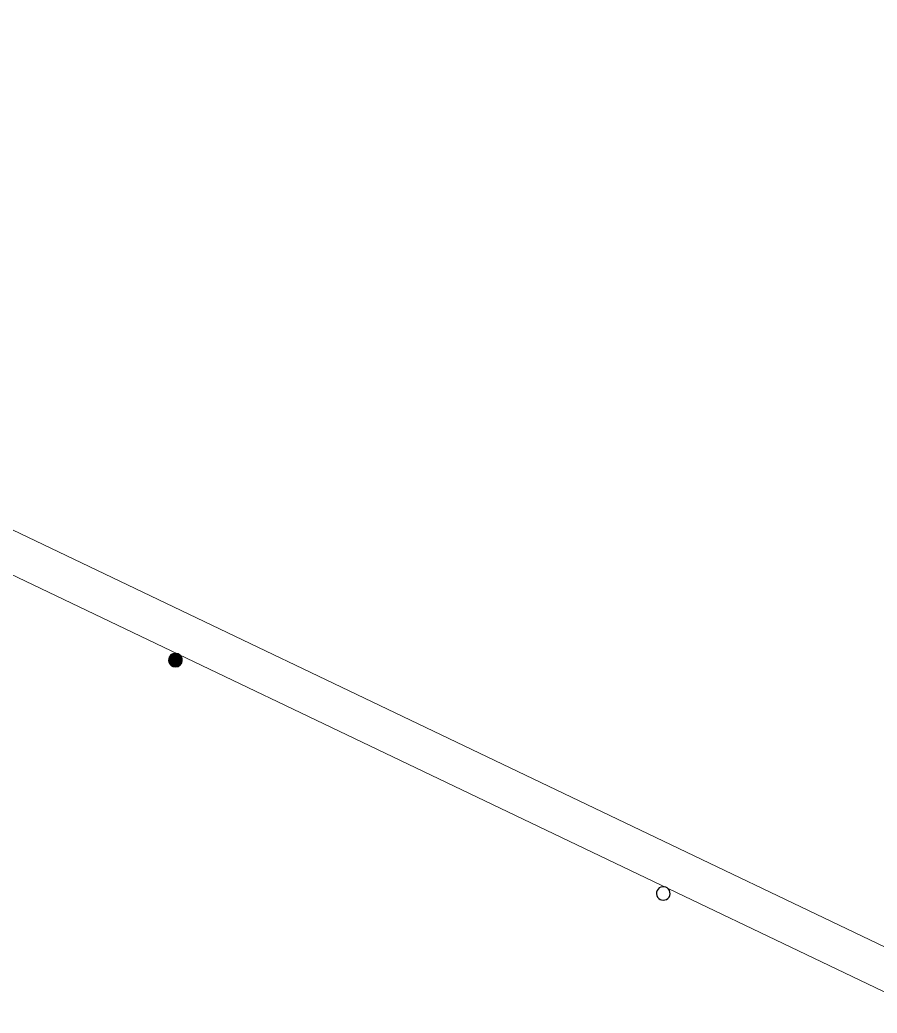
# Model space of a CAD drawing. Header units: centimetres. Extents: x 402 to 3875, y 442 to 2267.
# Drawn here: x 1624 to 1941, y 1354.6 to 1721.9 of the extents above; entities that cross this region are included whole.
import ezdxf

# ---------------------------------------------------------------- set-up
doc = ezdxf.new("R2010")
doc.units = ezdxf.units.CM
doc.layers.add('Columns of the Existing Mesh Walls', color=250, linetype='Continuous')

# ---------------------------------------------------------------- blocks, each defined once
blk = doc.blocks.new('Group_1')
at = {"layer": 'Columns of the Existing Mesh Walls', "lineweight": 20}
for p, q in [((652.96, 1281.76), (653.39, 1281.99)), ((652.96, 1281.76, 190), (653.39, 1281.99)), ((652.96, 1281.76, 190), (653.39, 1281.99, 190)), ((653.44, 1282.01), (653.27, 1281.93)), ((653.39, 1281.99), (654.35, 1282.18)), ((653.39, 1281.99, 190), (654.35, 1282.18)), ((653.39, 1281.99, 190), (654.35, 1282.18, 190)), ((653.39, 1281.99), (653.39, 1281.99, 190)), ((653.61, 1282.07), (653.44, 1282.01)), ((653.79, 1282.12), (653.61, 1282.07)), ((653.98, 1282.15), (653.79, 1282.12)), ((654.16, 1282.17), (653.98, 1282.15)), ((654.35, 1282.18), (654.16, 1282.17)), ((654.54, 1282.17), (654.35, 1282.18)), ((654.35, 1282.18), (655.31, 1281.99)), ((654.35, 1282.18), (654.35, 1282.18, 190)), ((654.35, 1282.18, 190), (655.31, 1281.99)), ((654.35, 1282.18, 190), (655.31, 1281.99, 190)), ((654.72, 1282.15), (654.54, 1282.17)), ((654.91, 1282.12), (654.72, 1282.15)), ((655.09, 1282.07), (654.91, 1282.12)), ((655.26, 1282.01), (655.09, 1282.07)), ((655.44, 1281.93), (655.26, 1282.01)), ((655.31, 1281.99), (655.74, 1281.76)), ((655.31, 1281.99), (655.31, 1281.99, 190)), ((655.31, 1281.99, 190), (655.74, 1281.76)), ((655.31, 1281.99, 190), (655.74, 1281.76, 190)), ((651.85, 1279.68), (652.04, 1280.64)), ((651.85, 1279.68, 190), (652.04, 1280.64)), ((651.85, 1279.68, 190), (652.04, 1280.64, 190)), ((651.86, 1279.87), (651.85, 1279.68)), ((651.85, 1279.68), (651.86, 1279.49)), ((652.04, 1278.72), (651.85, 1279.68)), ((652.04, 1278.72, 190), (651.85, 1279.68)), ((651.85, 1279.68), (651.85, 1279.68, 190)), ((652.04, 1278.72, 190), (651.85, 1279.68, 190)), ((651.88, 1280.05), (651.86, 1279.87)), ((651.86, 1279.49), (651.88, 1279.31)), ((651.91, 1280.24), (651.88, 1280.05)), ((651.88, 1279.31), (651.91, 1279.12)), ((651.96, 1280.42), (651.91, 1280.24)), ((651.91, 1279.12), (651.96, 1278.94)), ((652.02, 1280.59), (651.96, 1280.42)), ((651.96, 1278.94), (652.02, 1278.77)), ((652.1, 1280.76), (652.02, 1280.59)), ((652.02, 1278.77), (652.1, 1278.6)), ((652.04, 1280.64), (652.27, 1281.07)), ((652.04, 1280.64, 190), (652.27, 1281.07)), ((652.04, 1280.64, 190), (652.27, 1281.07, 190)), ((652.04, 1280.64), (652.04, 1280.64, 190)), ((652.27, 1278.29), (652.04, 1278.72)), ((652.27, 1278.29, 190), (652.04, 1278.72)), ((652.04, 1278.72), (652.04, 1278.72, 190)), ((652.27, 1278.29, 190), (652.04, 1278.72, 190)), ((652.19, 1280.93), (652.1, 1280.76)), ((652.1, 1278.6), (652.19, 1278.43)), ((652.28, 1281.09), (652.19, 1280.93)), ((652.19, 1278.43), (652.28, 1278.27)), ((652.27, 1281.07), (652.58, 1281.45)), ((652.27, 1281.07, 190), (652.58, 1281.45)), ((652.27, 1281.07, 190), (652.58, 1281.45, 190)), ((652.27, 1281.07), (652.27, 1281.07, 190)), ((652.4, 1281.24), (652.28, 1281.09)), ((652.52, 1281.38), (652.4, 1281.24)), ((652.65, 1281.51), (652.52, 1281.38)), ((652.58, 1281.45), (652.96, 1281.76)), ((652.58, 1281.45, 190), (652.96, 1281.76)), ((652.58, 1281.45, 190), (652.96, 1281.76, 190)), ((652.58, 1281.45), (652.58, 1281.45, 190)), ((652.79, 1281.63), (652.65, 1281.51)), ((652.94, 1281.75), (652.79, 1281.63)), ((653.1, 1281.84), (652.94, 1281.75)), ((652.96, 1281.76), (652.96, 1281.76, 190)), ((653.27, 1281.93), (653.1, 1281.84)), ((655.6, 1281.84), (655.44, 1281.93)), ((655.76, 1281.75), (655.6, 1281.84)), ((655.74, 1281.76), (656.12, 1281.45)), ((655.74, 1281.76), (655.74, 1281.76, 190)), ((655.74, 1281.76, 190), (656.12, 1281.45)), ((655.74, 1281.76, 190), (656.12, 1281.45, 190)), ((655.91, 1281.63), (655.76, 1281.75)), ((656.05, 1281.51), (655.91, 1281.63)), ((656.18, 1281.38), (656.05, 1281.51)), ((656.12, 1281.45), (656.43, 1281.07)), ((656.12, 1281.45), (656.12, 1281.45, 190)), ((656.12, 1281.45, 190), (656.43, 1281.07)), ((656.12, 1281.45, 190), (656.43, 1281.07, 190)), ((656.31, 1281.24), (656.18, 1281.38)), ((656.42, 1281.09), (656.31, 1281.24)), ((656.52, 1280.93), (656.42, 1281.09)), ((656.42, 1278.27), (656.52, 1278.43)), ((656.43, 1281.07), (656.66, 1280.64)), ((656.43, 1281.07), (656.43, 1281.07, 190)), ((656.43, 1281.07, 190), (656.66, 1280.64)), ((656.43, 1281.07, 190), (656.66, 1280.64, 190)), ((656.66, 1278.72), (656.43, 1278.29)), ((656.66, 1278.72, 190), (656.43, 1278.29)), ((656.66, 1278.72, 190), (656.43, 1278.29, 190)), ((656.6, 1280.76), (656.52, 1280.93)), ((656.52, 1278.43), (656.6, 1278.6)), ((656.68, 1280.59), (656.6, 1280.76)), ((656.6, 1278.6), (656.68, 1278.77)), ((656.66, 1280.64), (656.85, 1279.68)), ((656.66, 1280.64), (656.66, 1280.64, 190)), ((656.66, 1280.64, 190), (656.85, 1279.68)), ((656.66, 1280.64, 190), (656.85, 1279.68, 190)), ((656.85, 1279.68), (656.66, 1278.72)), ((656.85, 1279.68, 190), (656.66, 1278.72)), ((656.85, 1279.68, 190), (656.66, 1278.72, 190)), ((656.66, 1278.72), (656.66, 1278.72, 190)), ((656.74, 1280.42), (656.68, 1280.59)), ((656.68, 1278.77), (656.74, 1278.94)), ((656.79, 1280.24), (656.74, 1280.42)), ((656.74, 1278.94), (656.79, 1279.12)), ((656.82, 1280.05), (656.79, 1280.24)), ((656.79, 1279.12), (656.82, 1279.31)), ((656.84, 1279.87), (656.82, 1280.05)), ((656.82, 1279.31), (656.84, 1279.49)), ((656.85, 1279.68), (656.84, 1279.87)), ((656.84, 1279.49), (656.85, 1279.68)), ((656.85, 1279.68), (656.85, 1279.68, 190)), ((652.58, 1277.91), (652.27, 1278.29)), ((652.58, 1277.91, 190), (652.27, 1278.29)), ((652.27, 1278.29), (652.27, 1278.29, 190)), ((652.58, 1277.91, 190), (652.27, 1278.29, 190)), ((652.28, 1278.27), (652.4, 1278.12)), ((652.4, 1278.12), (652.52, 1277.98)), ((652.52, 1277.98), (652.65, 1277.85)), ((652.96, 1277.6), (652.58, 1277.91)), ((652.58, 1277.91), (652.58, 1277.91, 190)), ((652.96, 1277.6, 190), (652.58, 1277.91)), ((652.96, 1277.6, 190), (652.58, 1277.91, 190)), ((652.65, 1277.85), (652.79, 1277.73)), ((652.79, 1277.73), (652.94, 1277.61)), ((652.94, 1277.61), (653.1, 1277.51)), ((653.39, 1277.37), (652.96, 1277.6)), ((653.39, 1277.37, 190), (652.96, 1277.6)), ((652.96, 1277.6), (652.96, 1277.6, 190)), ((653.39, 1277.37, 190), (652.96, 1277.6, 190)), ((653.1, 1277.51), (653.27, 1277.43)), ((653.27, 1277.43), (653.44, 1277.35)), ((654.35, 1277.18), (653.39, 1277.37)), ((654.35, 1277.18, 190), (653.39, 1277.37)), ((653.39, 1277.37), (653.39, 1277.37, 190)), ((654.35, 1277.18, 190), (653.39, 1277.37, 190)), ((653.44, 1277.35), (653.61, 1277.29)), ((653.61, 1277.29), (653.79, 1277.24)), ((653.79, 1277.24), (653.98, 1277.21)), ((653.98, 1277.21), (654.16, 1277.19)), ((654.16, 1277.19), (654.35, 1277.18)), ((655.31, 1277.37), (654.35, 1277.18)), ((655.31, 1277.37, 190), (654.35, 1277.18)), ((655.31, 1277.37, 190), (654.35, 1277.18, 190)), ((654.35, 1277.18), (654.54, 1277.19)), ((654.35, 1277.18), (654.35, 1277.18, 190)), ((654.54, 1277.19), (654.72, 1277.21)), ((654.72, 1277.21), (654.91, 1277.24)), ((654.91, 1277.24), (655.09, 1277.29)), ((655.09, 1277.29), (655.26, 1277.35)), ((655.26, 1277.35), (655.44, 1277.43)), ((655.74, 1277.6), (655.31, 1277.37)), ((655.74, 1277.6, 190), (655.31, 1277.37)), ((655.74, 1277.6, 190), (655.31, 1277.37, 190)), ((655.31, 1277.37), (655.31, 1277.37, 190)), ((655.44, 1277.43), (655.6, 1277.51)), ((655.6, 1277.51), (655.76, 1277.61)), ((656.12, 1277.91), (655.74, 1277.6)), ((656.12, 1277.91, 190), (655.74, 1277.6)), ((656.12, 1277.91, 190), (655.74, 1277.6, 190)), ((655.74, 1277.6), (655.74, 1277.6, 190)), ((655.76, 1277.61), (655.91, 1277.73)), ((655.91, 1277.73), (656.05, 1277.85)), ((656.05, 1277.85), (656.18, 1277.98)), ((656.43, 1278.29), (656.12, 1277.91)), ((656.43, 1278.29, 190), (656.12, 1277.91)), ((656.43, 1278.29, 190), (656.12, 1277.91, 190)), ((656.12, 1277.91), (656.12, 1277.91, 190)), ((656.18, 1277.98), (656.31, 1278.12)), ((656.31, 1278.12), (656.42, 1278.27)), ((656.43, 1278.29), (656.43, 1278.29, 190))]:
    blk.add_line(p, q, dxfattribs=at)
at = {"layer": 'Columns of the Existing Mesh Walls', "color": 250, "lineweight": 20}
for points in [[(1683.97, 3473.09, 0), (36.01, 27.35, 0)], [(1697.51, 3466.62, 0), (49.55, 20.88, 0)]]:
    blk.add_polyline3d(points, dxfattribs=at)
at = {"layer": 'Columns of the Existing Mesh Walls', "lineweight": 25}
blk.add_polyline3d([(743.14, 1460.11, 0), (743.06, 1460.73, 0), (742.83, 1461.31, 0), (742.46, 1461.82, 0), (741.98, 1462.22, 0), (741.41, 1462.48, 0), (740.8, 1462.6, 0), (740.17, 1462.56, 0), (739.58, 1462.37, 0), (739.05, 1462.03, 0), (738.62, 1461.58, 0), (738.32, 1461.03, 0), (738.16, 1460.42, 0), (738.16, 1459.79, 0), (738.32, 1459.19, 0), (738.62, 1458.64, 0), (739.05, 1458.18, 0), (739.58, 1457.84, 0), (740.17, 1457.65, 0), (740.8, 1457.61, 0), (741.41, 1457.73, 0), (741.98, 1458, 0), (742.46, 1458.4, 0), (742.83, 1458.9, 0), (743.06, 1459.48, 0), (743.14, 1460.11, 0)], close=True, dxfattribs=at)
at = {"layer": 'Columns of the Existing Mesh Walls', "lineweight": 20}
blk.add_polyline3d([(656.85, 1279.68, 0), (656.77, 1280.3, 0), (656.54, 1280.88, 0), (656.17, 1281.39, 0), (655.69, 1281.79, 0), (655.12, 1282.06, 0), (654.51, 1282.17, 0), (653.88, 1282.14, 0), (653.29, 1281.94, 0), (652.76, 1281.61, 0), (652.33, 1281.15, 0), (652.03, 1280.6, 0), (651.87, 1279.99, 0), (651.87, 1279.37, 0), (652.03, 1278.76, 0), (652.33, 1278.21, 0), (652.76, 1277.75, 0), (653.29, 1277.42, 0), (653.88, 1277.22, 0), (654.51, 1277.18, 0), (655.12, 1277.3, 0), (655.69, 1277.57, 0), (656.17, 1277.97, 0), (656.54, 1278.48, 0), (656.77, 1279.06, 0), (656.85, 1279.68, 0)], close=True, dxfattribs=at)
mesh = blk.add_polyface(dxfattribs=at)
corners = [(651.86, 1279.49), (651.86, 1279.87), (651.85, 1279.68), (651.88, 1279.31), (651.88, 1280.05), (651.91, 1279.12), (651.91, 1280.24), (651.96, 1278.94), (651.96, 1280.42), (652.02, 1278.77), (652.02, 1280.59), (652.1, 1278.6), (652.1, 1280.76), (652.19, 1278.43), (652.19, 1280.93), (652.28, 1278.27), (652.28, 1281.09), (652.4, 1278.12), (652.4, 1281.24), (652.52, 1277.98), (652.52, 1281.38), (652.65, 1277.85), (652.65, 1281.51), (652.79, 1277.73), (652.79, 1281.63), (652.94, 1277.61), (652.94, 1281.75), (653.1, 1277.51), (653.1, 1281.84), (653.27, 1277.43), (653.27, 1281.93), (653.44, 1277.35), (653.44, 1282.01), (653.61, 1277.29), (653.61, 1282.07), (653.79, 1277.24), (653.79, 1282.12), (653.98, 1277.21), (653.98, 1282.15), (654.16, 1277.19), (654.16, 1282.17), (654.35, 1277.18), (654.35, 1282.18), (654.54, 1277.19), (654.54, 1282.17), (654.72, 1277.21), (654.72, 1282.15), (654.91, 1277.24), (654.91, 1282.12), (655.09, 1277.29), (655.09, 1282.07), (655.26, 1277.35), (655.26, 1282.01), (655.44, 1277.43), (655.44, 1281.93), (655.6, 1277.51), (655.6, 1281.84), (655.76, 1277.61), (655.76, 1281.75), (655.91, 1277.73), (655.91, 1281.63), (656.05, 1277.85), (656.05, 1281.51), (656.18, 1277.98), (656.18, 1281.38), (656.31, 1278.12), (656.31, 1281.24), (656.42, 1278.27), (656.42, 1281.09), (656.52, 1278.43), (656.52, 1280.93), (656.6, 1278.6), (656.6, 1280.76), (656.68, 1278.77), (656.68, 1280.59), (656.74, 1278.94), (656.74, 1280.42), (656.79, 1279.12), (656.79, 1280.24), (656.82, 1279.31), (656.82, 1280.05), (656.84, 1279.49), (656.84, 1279.87), (656.85, 1279.68)]
mesh.append_faces([[corners[k] for k in face] for face in [(0, 1, 2), (82, 81, 83)]], dxfattribs={"vtx0": -1})
mesh.append_faces([[corners[k] for k in face] for face in [(1, 3, 4), (4, 5, 6), (6, 7, 8), (8, 9, 10), (10, 11, 12), (12, 13, 14), (14, 15, 16), (16, 17, 18), (18, 19, 20), (20, 21, 22), (22, 23, 24), (24, 25, 26), (26, 27, 28), (28, 29, 30), (30, 31, 32), (32, 33, 34), (34, 35, 36), (36, 37, 38), (38, 39, 40), (40, 41, 42), (42, 43, 44), (44, 45, 46), (46, 47, 48), (48, 49, 50), (50, 51, 52), (52, 53, 54), (54, 55, 56), (56, 57, 58), (58, 59, 60), (60, 61, 62), (62, 63, 64), (64, 65, 66), (66, 67, 68), (68, 69, 70), (70, 71, 72), (72, 73, 74), (74, 75, 76), (76, 77, 78), (78, 79, 80), (80, 81, 82)]], dxfattribs={"vtx0": -1, "vtx1": -1})
mesh.append_faces([[corners[k] for k in face] for face in [(1, 0, 3), (4, 3, 5), (6, 5, 7), (8, 7, 9), (10, 9, 11), (12, 11, 13), (14, 13, 15), (16, 15, 17), (18, 17, 19), (20, 19, 21), (22, 21, 23), (24, 23, 25), (26, 25, 27), (28, 27, 29), (30, 29, 31), (32, 31, 33), (34, 33, 35), (36, 35, 37), (38, 37, 39), (40, 39, 41), (42, 41, 43), (44, 43, 45), (46, 45, 47), (48, 47, 49), (50, 49, 51), (52, 51, 53), (54, 53, 55), (56, 55, 57), (58, 57, 59), (60, 59, 61), (62, 61, 63), (64, 63, 65), (66, 65, 67), (68, 67, 69), (70, 69, 71), (72, 71, 73), (74, 73, 75), (76, 75, 77), (78, 77, 79), (80, 79, 81)]], dxfattribs={"vtx0": -1, "vtx2": -1})
mesh = blk.add_polyface(dxfattribs=at)
corners = [(652.04, 1280.64), (652.04, 1278.72), (651.85, 1279.68), (652.27, 1281.07), (652.27, 1278.29), (652.58, 1281.45), (652.58, 1277.91), (652.96, 1281.76), (652.96, 1277.6), (653.39, 1281.99), (653.39, 1277.37), (654.35, 1282.18), (654.35, 1277.18), (655.31, 1281.99), (655.31, 1277.37), (655.74, 1281.76), (655.74, 1277.6), (656.12, 1281.45), (656.12, 1277.91), (656.43, 1281.07), (656.43, 1278.29), (656.66, 1280.64), (656.66, 1278.72), (656.85, 1279.68)]
mesh.append_faces([[corners[k] for k in face] for face in [(0, 1, 2), (22, 21, 23)]], dxfattribs={"vtx0": -1})
mesh.append_faces([[corners[k] for k in face] for face in [(1, 3, 4), (4, 5, 6), (6, 7, 8), (8, 9, 10), (10, 11, 12), (12, 13, 14), (14, 15, 16), (16, 17, 18), (18, 19, 20), (20, 21, 22)]], dxfattribs={"vtx0": -1, "vtx1": -1})
mesh.append_faces([[corners[k] for k in face] for face in [(1, 0, 3), (4, 3, 5), (6, 5, 7), (8, 7, 9), (10, 9, 11), (12, 11, 13), (14, 13, 15), (16, 15, 17), (18, 17, 19), (20, 19, 21)]], dxfattribs={"vtx0": -1, "vtx2": -1})
at = {"layer": 'Columns of the Existing Mesh Walls', "lineweight": 25}
mesh = blk.add_polyface(dxfattribs=at)
corners = [(652.04, 1278.72, 190), (652.04, 1280.64, 190), (651.85, 1279.68, 190), (652.27, 1278.29, 190), (652.27, 1281.07, 190), (652.58, 1277.91, 190), (652.58, 1281.45, 190), (652.96, 1277.6, 190), (652.96, 1281.76, 190), (653.39, 1277.37, 190), (653.39, 1281.99, 190), (654.35, 1277.18, 190), (654.35, 1282.18, 190), (655.31, 1277.37, 190), (655.31, 1281.99, 190), (655.74, 1277.6, 190), (655.74, 1281.76, 190), (656.12, 1277.91, 190), (656.12, 1281.45, 190), (656.43, 1278.29, 190), (656.43, 1281.07, 190), (656.66, 1278.72, 190), (656.66, 1280.64, 190), (656.85, 1279.68, 190)]
mesh.append_faces([[corners[k] for k in face] for face in [(0, 1, 2), (22, 21, 23)]], dxfattribs={"vtx0": -1})
mesh.append_faces([[corners[k] for k in face] for face in [(1, 3, 4), (4, 5, 6), (6, 7, 8), (8, 9, 10), (10, 11, 12), (12, 13, 14), (14, 15, 16), (16, 17, 18), (18, 19, 20), (20, 21, 22)]], dxfattribs={"vtx0": -1, "vtx1": -1})
mesh.append_faces([[corners[k] for k in face] for face in [(1, 0, 3), (4, 3, 5), (6, 5, 7), (8, 7, 9), (10, 9, 11), (12, 11, 13), (14, 13, 15), (16, 15, 17), (18, 17, 19), (20, 19, 21)]], dxfattribs={"vtx0": -1, "vtx2": -1})
at = {"layer": 'Columns of the Existing Mesh Walls', "lineweight": 20}
mesh = blk.add_polyface(dxfattribs=at)
corners = [(652.96, 1281.76, 190), (653.39, 1281.99), (652.96, 1281.76)]
mesh.append_faces([[corners[k] for k in face] for face in [(0, 1, 2)]])
mesh = blk.add_polyface(dxfattribs=at)
corners = [(653.39, 1281.99, 190), (653.39, 1281.99), (652.96, 1281.76, 190)]
mesh.append_faces([[corners[k] for k in face] for face in [(0, 1, 2)]])
mesh = blk.add_polyface(dxfattribs=at)
corners = [(653.39, 1281.99, 190), (654.35, 1282.18), (653.39, 1281.99)]
mesh.append_faces([[corners[k] for k in face] for face in [(0, 1, 2)]])
mesh = blk.add_polyface(dxfattribs=at)
corners = [(654.35, 1282.18, 190), (654.35, 1282.18), (653.39, 1281.99, 190)]
mesh.append_faces([[corners[k] for k in face] for face in [(0, 1, 2)]])
mesh = blk.add_polyface(dxfattribs=at)
corners = [(654.35, 1282.18, 190), (655.31, 1281.99), (654.35, 1282.18)]
mesh.append_faces([[corners[k] for k in face] for face in [(0, 1, 2)]])
mesh = blk.add_polyface(dxfattribs=at)
corners = [(655.31, 1281.99, 190), (655.31, 1281.99), (654.35, 1282.18, 190)]
mesh.append_faces([[corners[k] for k in face] for face in [(0, 1, 2)]])
mesh = blk.add_polyface(dxfattribs=at)
corners = [(655.31, 1281.99, 190), (655.74, 1281.76), (655.31, 1281.99)]
mesh.append_faces([[corners[k] for k in face] for face in [(0, 1, 2)]])
mesh = blk.add_polyface(dxfattribs=at)
corners = [(655.74, 1281.76, 190), (655.74, 1281.76), (655.31, 1281.99, 190)]
mesh.append_faces([[corners[k] for k in face] for face in [(0, 1, 2)]])
mesh = blk.add_polyface(dxfattribs=at)
corners = [(652.04, 1280.64), (651.85, 1279.68), (651.85, 1279.68, 190)]
mesh.append_faces([[corners[k] for k in face] for face in [(0, 1, 2)]])
mesh = blk.add_polyface(dxfattribs=at)
corners = [(652.04, 1280.64), (651.85, 1279.68, 190), (652.04, 1280.64, 190)]
mesh.append_faces([[corners[k] for k in face] for face in [(0, 1, 2)]])
mesh = blk.add_polyface(dxfattribs=at)
corners = [(651.85, 1279.68), (652.04, 1278.72), (652.04, 1278.72, 190)]
mesh.append_faces([[corners[k] for k in face] for face in [(0, 1, 2)]])
mesh = blk.add_polyface(dxfattribs=at)
corners = [(651.85, 1279.68), (652.04, 1278.72, 190), (651.85, 1279.68, 190)]
mesh.append_faces([[corners[k] for k in face] for face in [(0, 1, 2)]])
mesh = blk.add_polyface(dxfattribs=at)
corners = [(652.27, 1281.07), (652.04, 1280.64), (652.04, 1280.64, 190)]
mesh.append_faces([[corners[k] for k in face] for face in [(0, 1, 2)]])
mesh = blk.add_polyface(dxfattribs=at)
corners = [(652.27, 1281.07), (652.04, 1280.64, 190), (652.27, 1281.07, 190)]
mesh.append_faces([[corners[k] for k in face] for face in [(0, 1, 2)]])
mesh = blk.add_polyface(dxfattribs=at)
corners = [(652.04, 1278.72), (652.27, 1278.29), (652.27, 1278.29, 190)]
mesh.append_faces([[corners[k] for k in face] for face in [(0, 1, 2)]])
mesh = blk.add_polyface(dxfattribs=at)
corners = [(652.04, 1278.72), (652.27, 1278.29, 190), (652.04, 1278.72, 190)]
mesh.append_faces([[corners[k] for k in face] for face in [(0, 1, 2)]])
mesh = blk.add_polyface(dxfattribs=at)
corners = [(652.58, 1281.45), (652.27, 1281.07), (652.27, 1281.07, 190)]
mesh.append_faces([[corners[k] for k in face] for face in [(0, 1, 2)]])
mesh = blk.add_polyface(dxfattribs=at)
corners = [(652.58, 1281.45), (652.27, 1281.07, 190), (652.58, 1281.45, 190)]
mesh.append_faces([[corners[k] for k in face] for face in [(0, 1, 2)]])
mesh = blk.add_polyface(dxfattribs=at)
corners = [(652.58, 1281.45, 190), (652.96, 1281.76), (652.58, 1281.45)]
mesh.append_faces([[corners[k] for k in face] for face in [(0, 1, 2)]])
mesh = blk.add_polyface(dxfattribs=at)
corners = [(652.96, 1281.76, 190), (652.96, 1281.76), (652.58, 1281.45, 190)]
mesh.append_faces([[corners[k] for k in face] for face in [(0, 1, 2)]])
mesh = blk.add_polyface(dxfattribs=at)
corners = [(655.74, 1281.76, 190), (656.12, 1281.45), (655.74, 1281.76)]
mesh.append_faces([[corners[k] for k in face] for face in [(0, 1, 2)]])
mesh = blk.add_polyface(dxfattribs=at)
corners = [(656.12, 1281.45, 190), (656.12, 1281.45), (655.74, 1281.76, 190)]
mesh.append_faces([[corners[k] for k in face] for face in [(0, 1, 2)]])
mesh = blk.add_polyface(dxfattribs=at)
corners = [(656.12, 1281.45, 190), (656.43, 1281.07), (656.12, 1281.45)]
mesh.append_faces([[corners[k] for k in face] for face in [(0, 1, 2)]])
mesh = blk.add_polyface(dxfattribs=at)
corners = [(656.12, 1281.45, 190), (656.43, 1281.07, 190), (656.43, 1281.07)]
mesh.append_faces([[corners[k] for k in face] for face in [(0, 1, 2)]])
mesh = blk.add_polyface(dxfattribs=at)
corners = [(656.43, 1281.07, 190), (656.66, 1280.64), (656.43, 1281.07)]
mesh.append_faces([[corners[k] for k in face] for face in [(0, 1, 2)]])
mesh = blk.add_polyface(dxfattribs=at)
corners = [(656.43, 1281.07, 190), (656.66, 1280.64, 190), (656.66, 1280.64)]
mesh.append_faces([[corners[k] for k in face] for face in [(0, 1, 2)]])
mesh = blk.add_polyface(dxfattribs=at)
corners = [(656.66, 1278.72, 190), (656.43, 1278.29), (656.66, 1278.72)]
mesh.append_faces([[corners[k] for k in face] for face in [(0, 1, 2)]])
mesh = blk.add_polyface(dxfattribs=at)
corners = [(656.66, 1278.72, 190), (656.43, 1278.29, 190), (656.43, 1278.29)]
mesh.append_faces([[corners[k] for k in face] for face in [(0, 1, 2)]])
mesh = blk.add_polyface(dxfattribs=at)
corners = [(656.66, 1280.64, 190), (656.85, 1279.68), (656.66, 1280.64)]
mesh.append_faces([[corners[k] for k in face] for face in [(0, 1, 2)]])
mesh = blk.add_polyface(dxfattribs=at)
corners = [(656.66, 1280.64, 190), (656.85, 1279.68, 190), (656.85, 1279.68)]
mesh.append_faces([[corners[k] for k in face] for face in [(0, 1, 2)]])
mesh = blk.add_polyface(dxfattribs=at)
corners = [(656.85, 1279.68, 190), (656.66, 1278.72), (656.85, 1279.68)]
mesh.append_faces([[corners[k] for k in face] for face in [(0, 1, 2)]])
mesh = blk.add_polyface(dxfattribs=at)
corners = [(656.85, 1279.68, 190), (656.66, 1278.72, 190), (656.66, 1278.72)]
mesh.append_faces([[corners[k] for k in face] for face in [(0, 1, 2)]])
mesh = blk.add_polyface(dxfattribs=at)
corners = [(652.27, 1278.29), (652.58, 1277.91), (652.58, 1277.91, 190)]
mesh.append_faces([[corners[k] for k in face] for face in [(0, 1, 2)]])
mesh = blk.add_polyface(dxfattribs=at)
corners = [(652.27, 1278.29), (652.58, 1277.91, 190), (652.27, 1278.29, 190)]
mesh.append_faces([[corners[k] for k in face] for face in [(0, 1, 2)]])
mesh = blk.add_polyface(dxfattribs=at)
corners = [(652.96, 1277.6, 190), (652.58, 1277.91), (652.96, 1277.6)]
mesh.append_faces([[corners[k] for k in face] for face in [(0, 1, 2)]])
mesh = blk.add_polyface(dxfattribs=at)
corners = [(652.58, 1277.91, 190), (652.58, 1277.91), (652.96, 1277.6, 190)]
mesh.append_faces([[corners[k] for k in face] for face in [(0, 1, 2)]])
mesh = blk.add_polyface(dxfattribs=at)
corners = [(653.39, 1277.37, 190), (652.96, 1277.6), (653.39, 1277.37)]
mesh.append_faces([[corners[k] for k in face] for face in [(0, 1, 2)]])
mesh = blk.add_polyface(dxfattribs=at)
corners = [(652.96, 1277.6, 190), (652.96, 1277.6), (653.39, 1277.37, 190)]
mesh.append_faces([[corners[k] for k in face] for face in [(0, 1, 2)]])
mesh = blk.add_polyface(dxfattribs=at)
corners = [(654.35, 1277.18, 190), (653.39, 1277.37), (654.35, 1277.18)]
mesh.append_faces([[corners[k] for k in face] for face in [(0, 1, 2)]])
mesh = blk.add_polyface(dxfattribs=at)
corners = [(653.39, 1277.37, 190), (653.39, 1277.37), (654.35, 1277.18, 190)]
mesh.append_faces([[corners[k] for k in face] for face in [(0, 1, 2)]])
mesh = blk.add_polyface(dxfattribs=at)
corners = [(655.31, 1277.37, 190), (654.35, 1277.18), (655.31, 1277.37)]
mesh.append_faces([[corners[k] for k in face] for face in [(0, 1, 2)]])
mesh = blk.add_polyface(dxfattribs=at)
corners = [(654.35, 1277.18, 190), (654.35, 1277.18), (655.31, 1277.37, 190)]
mesh.append_faces([[corners[k] for k in face] for face in [(0, 1, 2)]])
mesh = blk.add_polyface(dxfattribs=at)
corners = [(655.74, 1277.6, 190), (655.31, 1277.37), (655.74, 1277.6)]
mesh.append_faces([[corners[k] for k in face] for face in [(0, 1, 2)]])
mesh = blk.add_polyface(dxfattribs=at)
corners = [(655.31, 1277.37, 190), (655.31, 1277.37), (655.74, 1277.6, 190)]
mesh.append_faces([[corners[k] for k in face] for face in [(0, 1, 2)]])
mesh = blk.add_polyface(dxfattribs=at)
corners = [(656.12, 1277.91, 190), (655.74, 1277.6), (656.12, 1277.91)]
mesh.append_faces([[corners[k] for k in face] for face in [(0, 1, 2)]])
mesh = blk.add_polyface(dxfattribs=at)
corners = [(655.74, 1277.6, 190), (655.74, 1277.6), (656.12, 1277.91, 190)]
mesh.append_faces([[corners[k] for k in face] for face in [(0, 1, 2)]])
mesh = blk.add_polyface(dxfattribs=at)
corners = [(656.43, 1278.29, 190), (656.12, 1277.91), (656.43, 1278.29)]
mesh.append_faces([[corners[k] for k in face] for face in [(0, 1, 2)]])
mesh = blk.add_polyface(dxfattribs=at)
corners = [(656.43, 1278.29, 190), (656.12, 1277.91, 190), (656.12, 1277.91)]
mesh.append_faces([[corners[k] for k in face] for face in [(0, 1, 2)]])

msp = doc.modelspace()

# ---------------------------------------------------------------- block references
at = {"layer": 'Columns of the Existing Mesh Walls', "lineweight": 20, "rotation": 270}
msp.add_blockref('Group_1', (401.81, 2139.52), dxfattribs=at)

doc.saveas('drawing.dxf')
